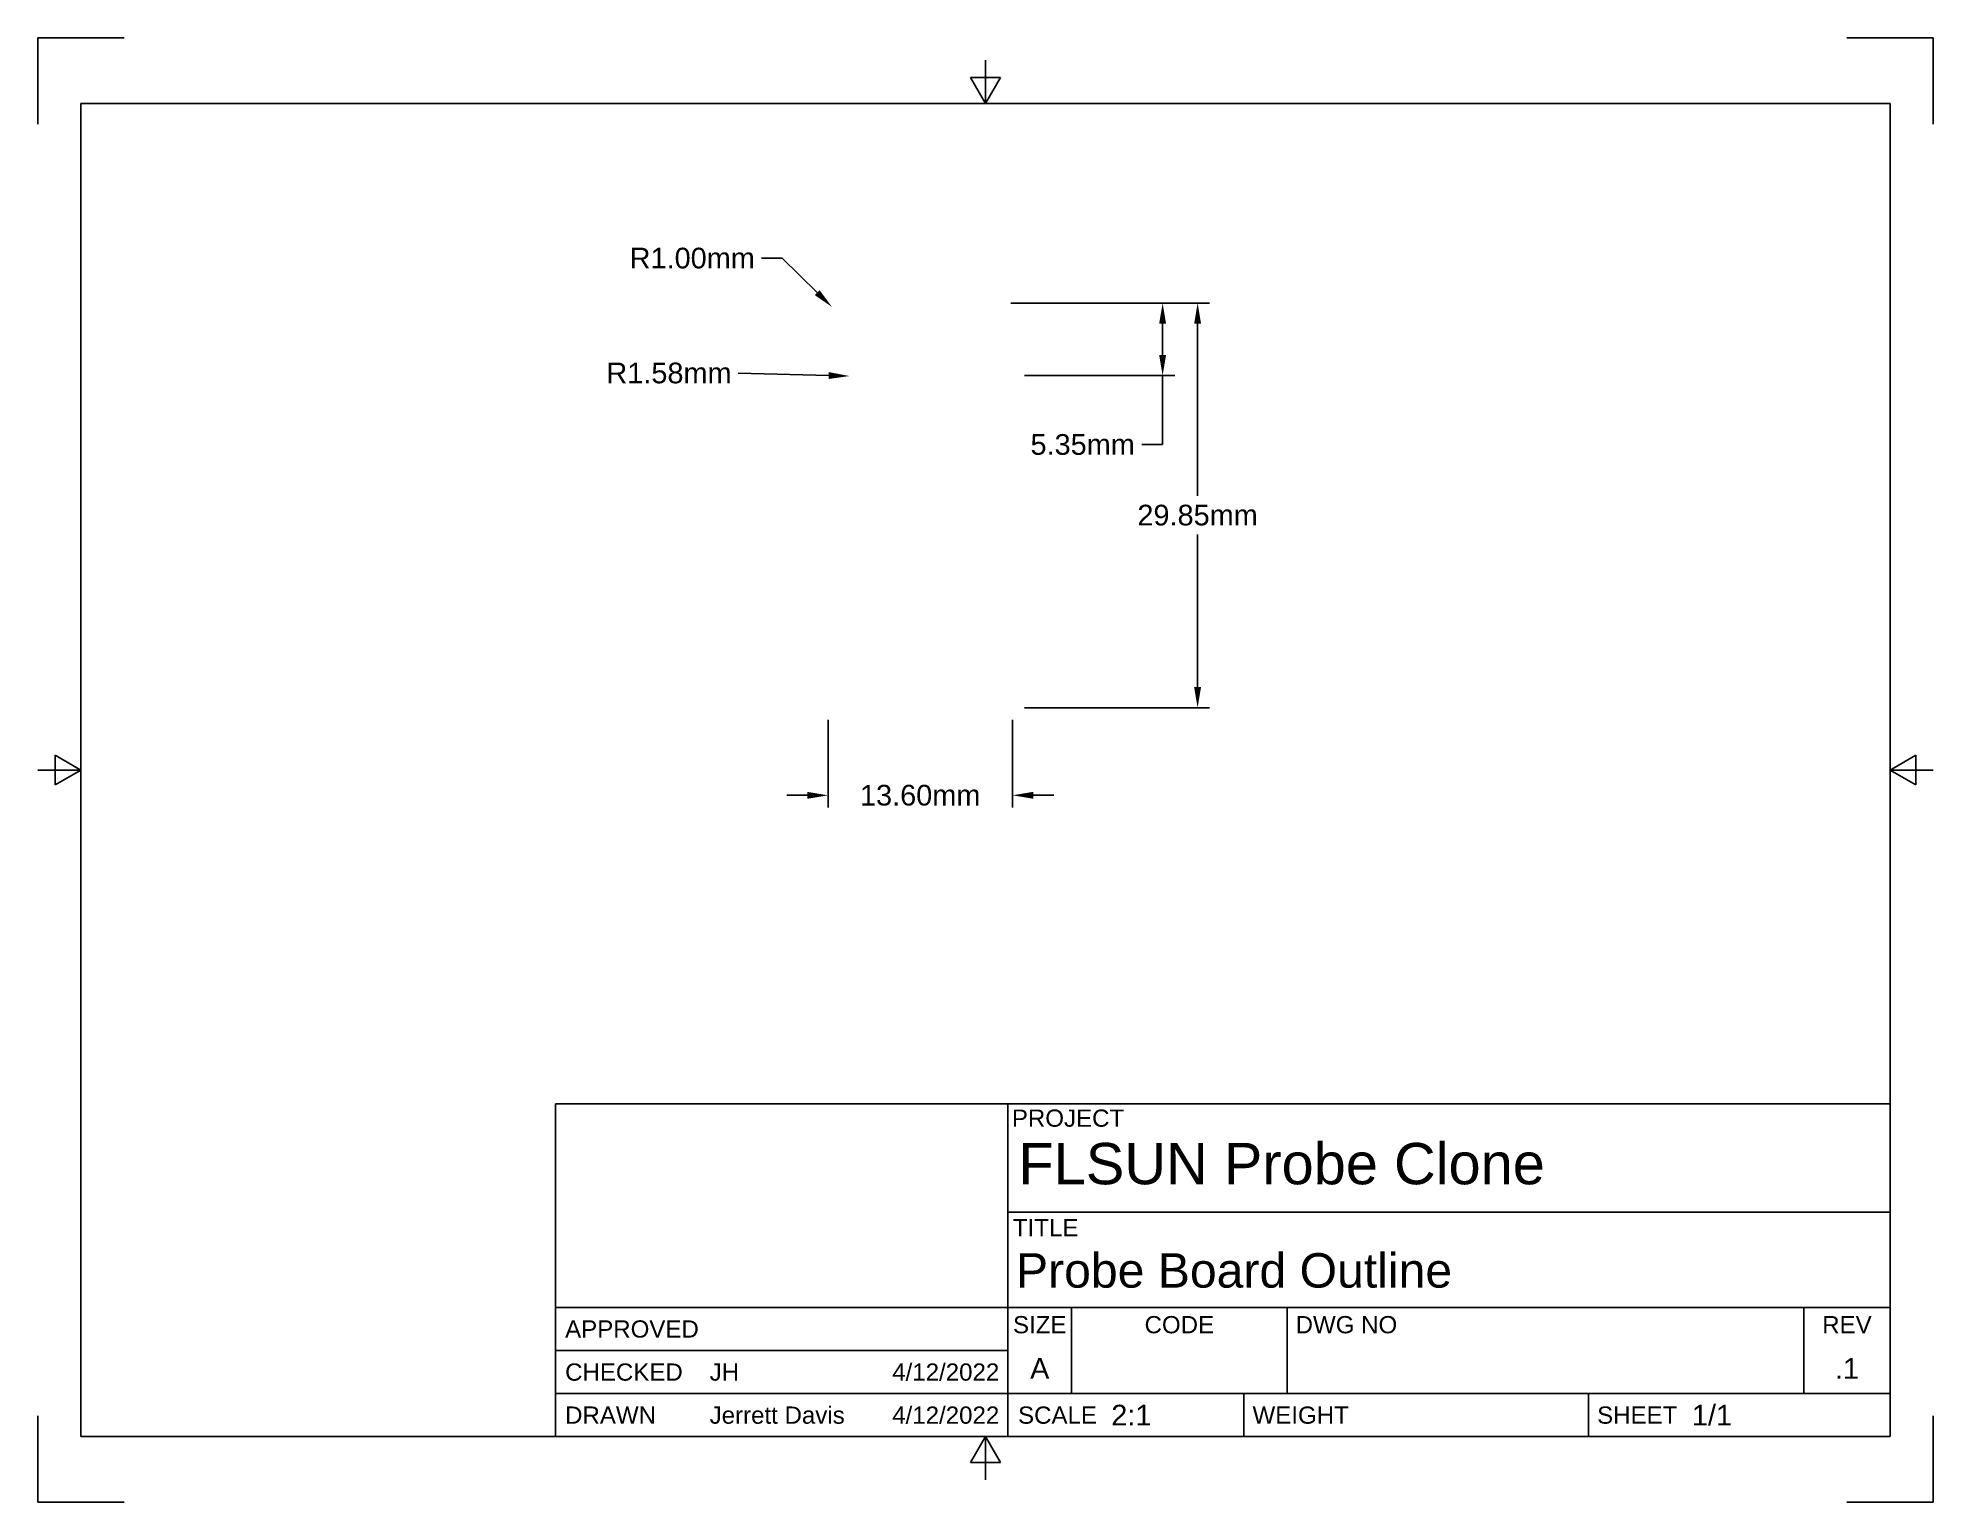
# Paper-space layout 'Sheet1' of a CAD drawing. Header units: inches. Extents: x 0 to 11, y 0 to 8.5.
import ezdxf
from ezdxf.enums import TextEntityAlignment as Align

# ---------------------------------------------------------------- set-up
doc = ezdxf.new("R2010")
doc.units = ezdxf.units.IN
doc.header["$LTSCALE"] = 0.75
doc.header["$MEASUREMENT"] = 0
doc.layers.add('Border', color=7, linetype='Continuous')
doc.layers.add('Titleblock', color=7, linetype='Continuous')
doc.layers.add('Dimensions', color=7, linetype='Continuous', lineweight=18)
doc.styles.add('FusionTitle', font='arial.ttf')
doc.styles.get("Standard").update_dxf_attribs({"font": 'arial.ttf'})
doc.dimstyles.get("Standard").update_dxf_attribs({"dimtxt": 0.12, "dimasz": 0.12, "dimexe": 0.07, "dimexo": 0.07, "dimgap": 0.05, "dimtad": 0, "dimtih": 1, "dimtoh": 1, "dimlfac": 25.4, "dimzin": 4, "dimdsep": 46, "dimtxsty": 'Standard', "dimcen": 0, "dimclrd": 256, "dimclre": 256, "dimclrt": 256, "dimazin": 1, "dimtp": 0.01, "dimtm": 0.01, "dimtfac": 1, "dimtofl": 0, "dimtmove": 0, "dimatfit": 3, "dimfxl": 1, "dimtolj": 1, "dimtzin": 4, "dimarcsym": 1})

# ---------------------------------------------------------------- blocks, each defined once
blk = doc.blocks.new('*D16')
at = {"layer": 'Defpoints', "color": 0, "transparency": 16777216}
for p in [(5.578, 6.961), (5.657, 4.611), (6.731, 4.611)]:
    blk.add_point(p, dxfattribs=at)
at = {"layer": 'Dimensions', "lineweight": -2, "transparency": 16777216}
for p, q in [((5.648, 6.961), (6.801, 6.961)), ((6.731, 6.841), (6.731, 5.841)), ((6.731, 4.731), (6.731, 5.618)), ((5.727, 4.611), (6.801, 4.611))]:
    blk.add_line(p, q, dxfattribs=at)
at = {"layer": 'Dimensions', "transparency": 16777216}
for points in [[(6.711, 6.841), (6.751, 6.841), (6.731, 6.961)], [(6.711, 4.731), (6.751, 4.731), (6.731, 4.611)]]:
    blk.add_solid(points, dxfattribs=at)
at = {"layer": 'Dimensions', "transparency": 16777216, "insert": (6.731, 5.729), "char_height": 0.12, "attachment_point": 5}
blk.add_mtext('\\A1;29.85mm', dxfattribs=at)
blk = doc.blocks.new('*D17')
at = {"layer": 'Defpoints', "color": 0, "transparency": 16777216}
for p in [(4.586, 4.611), (5.657, 4.611), (4.586, 4.103)]:
    blk.add_point(p, dxfattribs=at)
at = {"layer": 'Dimensions', "lineweight": -2, "transparency": 16777216}
for p, q in [((4.586, 4.541), (4.586, 4.033)), ((5.657, 4.541), (5.657, 4.033)), ((4.466, 4.103), (4.346, 4.103)), ((5.777, 4.103), (5.897, 4.103))]:
    blk.add_line(p, q, dxfattribs=at)
at = {"layer": 'Dimensions', "transparency": 16777216}
for points in [[(4.466, 4.123), (4.466, 4.083), (4.586, 4.103)], [(5.777, 4.123), (5.777, 4.083), (5.657, 4.103)]]:
    blk.add_solid(points, dxfattribs=at)
at = {"layer": 'Dimensions', "transparency": 16777216, "insert": (5.121, 4.103), "char_height": 0.12, "attachment_point": 5}
blk.add_mtext('\\A1;13.60mm', dxfattribs=at)
blk = doc.blocks.new('*D18')
at = {"layer": 'Defpoints', "color": 0, "transparency": 16777216}
for p in [(4.609, 6.938), (4.665, 6.882)]:
    blk.add_point(p, dxfattribs=at)
at = {"layer": 'Dimensions', "lineweight": -2, "transparency": 16777216}
for p, q in [((4.2, 7.221), (4.32, 7.221)), ((4.32, 7.221), (4.523, 7.022))]:
    blk.add_line(p, q, dxfattribs=at)
at = {"layer": 'Dimensions', "transparency": 16777216}
blk.add_solid([(4.537, 7.036), (4.509, 7.007), (4.609, 6.938)], dxfattribs=at)
at = {"layer": 'Dimensions', "transparency": 16777216, "insert": (3.798, 7.221), "char_height": 0.12, "attachment_point": 5}
blk.add_mtext('\\A1;R1.00mm', dxfattribs=at)
blk = doc.blocks.new('*D19')
at = {"layer": 'Defpoints', "color": 0, "transparency": 16777216}
for p in [(4.462, 6.543), (4.586, 6.54)]:
    blk.add_point(p, dxfattribs=at)
at = {"layer": 'Dimensions', "lineweight": -2, "transparency": 16777216}
blk.add_line((4.064, 6.554), (4.59, 6.54), dxfattribs=at)
at = {"layer": 'Dimensions', "transparency": 16777216}
blk.add_solid([(4.59, 6.56), (4.589, 6.52), (4.71, 6.537)], dxfattribs=at)
at = {"layer": 'Dimensions', "transparency": 16777216, "insert": (3.663, 6.554), "char_height": 0.12, "attachment_point": 5}
blk.add_mtext('\\A1;R1.58mm', dxfattribs=at)
blk = doc.blocks.new('*D21')
at = {"layer": 'Defpoints', "color": 0, "transparency": 16777216}
for p in [(5.578, 6.961), (5.657, 6.54), (6.528, 6.54)]:
    blk.add_point(p, dxfattribs=at)
at = {"layer": 'Dimensions', "lineweight": -2, "transparency": 16777216}
for p, q in [((5.648, 6.961), (6.598, 6.961)), ((6.528, 6.841), (6.528, 6.66)), ((5.727, 6.54), (6.598, 6.54)), ((6.528, 6.54), (6.528, 6.139)), ((6.528, 6.139), (6.408, 6.139))]:
    blk.add_line(p, q, dxfattribs=at)
at = {"layer": 'Dimensions', "transparency": 16777216}
for points in [[(6.508, 6.841), (6.548, 6.841), (6.528, 6.961)], [(6.508, 6.66), (6.548, 6.66), (6.528, 6.54)]]:
    blk.add_solid(points, dxfattribs=at)
at = {"layer": 'Dimensions', "transparency": 16777216, "insert": (6.064, 6.139), "char_height": 0.12, "attachment_point": 5}
blk.add_mtext('\\A1;5.35mm', dxfattribs=at)
blk = doc.blocks.new('ANSI_A(H)_SHEET')
at = {"layer": 'Border'}
for p, q in [((5.5, 8.12), (5.5, 8.37)), ((5.587, 8.27), (5.413, 8.27)), ((5.5, 8.12), (5.413, 8.27)), ((5.5, 8.12), (5.587, 8.27)), ((10.75, 8.12), (0.25, 8.12)), ((0.25, 8.12), (0.25, 0.38)), ((10.75, 0.38), (10.75, 8.12)), ((0.1, 4.337), (0.1, 4.163)), ((0.25, 4.25), (0.1, 4.337)), ((10.75, 4.25), (10.9, 4.337)), ((10.9, 4.337), (10.9, 4.163)), ((0.25, 4.25), (0, 4.25)), ((0.25, 4.25), (0.1, 4.163)), ((10.75, 4.25), (11, 4.25)), ((10.75, 4.25), (10.9, 4.163)), ((0.25, 0.38), (10.75, 0.38)), ((5.5, 0.38), (5.413, 0.23)), ((5.5, 0.38), (5.5, 0.13)), ((5.5, 0.38), (5.587, 0.23)), ((5.587, 0.23), (5.413, 0.23))]:
    blk.add_line(p, q, dxfattribs=at)
at = {"layer": 'Defpoints'}
for p, q in [((0.5, 8.5), (0, 8.5)), ((0, 8.5), (0, 8)), ((11, 8.5), (10.5, 8.5)), ((11, 8), (11, 8.5)), ((0, 0.5), (0, 0)), ((11, 0), (11, 0.5)), ((0, 0), (0.5, 0)), ((10.5, 0), (11, 0))]:
    blk.add_line(p, q, dxfattribs=at)
blk = doc.blocks.new('ANSI_TITLEBLOCK 1')
at = {"layer": 'Titleblock'}
for p, q in [((0, 0), (0, 2.5)), ((-0.005, 1.932), (-7.745, 1.932)), ((-7.745, 1.932), (-7.745, 0)), ((-5.12, 0), (-5.12, 1.932)), ((-5.12, 1.304), (0, 1.304)), ((-7.74, 0.75), (0, 0.75)), ((-4.75, 0.25), (-4.75, 0.75)), ((-3.5, 0.25), (-3.5, 0.75)), ((-0.5, 0.25), (-0.5, 0.75)), ((-7.74, 0.5), (-5.12, 0.5)), ((-7.74, 0.25), (0, 0.25)), ((-3.75, 0), (-3.75, 0.25)), ((-1.75, 0), (-1.75, 0.25)), ((-7.74, 0), (0, 0))]:
    blk.add_line(p, q, dxfattribs=at)
at = {"layer": 'Titleblock', "style": 'FusionTitle'}
for s, p in [('PROJECT', (-5.097, 1.899)), ('TITLE', (-5.091, 1.263)), ('DWG NO', (-3.45, 0.7))]:
    blk.add_text(s, height=0.1, dxfattribs=at).set_placement(p, align=Align.TOP_LEFT)
for s, p in [('APPROVED', (-7.69, 0.625)), ('CHECKED', (-7.69, 0.375)), ('DRAWN', (-7.69, 0.125)), ('SCALE', (-5.061, 0.125)), ('WEIGHT', (-3.7, 0.125)), ('SHEET', (-1.7, 0.125))]:
    blk.add_text(s, height=0.1, dxfattribs=at).set_placement(p, align=Align.MIDDLE_LEFT)
for s, p in [('SIZE', (-4.935, 0.7)), ('CODE', (-4.125, 0.7)), ('REV', (-0.25, 0.7))]:
    blk.add_text(s, height=0.1, dxfattribs=at).set_placement(p, align=Align.TOP_CENTER)
for tag, height, p in [('PROJECT', 0.24, (-5.059, 1.705)), ('TITLE_1', 0.2, (-5.073, 1.065))]:
    blk.add_attdef(tag, text='', height=height, dxfattribs=at).set_placement(p, align=Align.TOP_LEFT)
for tag, height, p in [('APPROVED_BY', 0.1, (-6.851, 0.625)), ('CHECKED_BY', 0.1, (-6.851, 0.375)), ('DRAWN_BY', 0.1, (-6.851, 0.125)), ('SCALE', 0.12, (-4.52, 0.125)), ('WEIGHT', 0.12, (-3.1, 0.125)), ('SHEET', 0.12, (-1.15, 0.125))]:
    blk.add_attdef(tag, text='', height=height, dxfattribs=at).set_placement(p, align=Align.MIDDLE_LEFT)
for tag, p in [('APPROVED_DATE', (-5.17, 0.625)), ('CHECKED_DATE', (-5.17, 0.375)), ('DRAWN_DATE', (-5.17, 0.125))]:
    blk.add_attdef(tag, text='', height=0.1, dxfattribs=at).set_placement(p, align=Align.MIDDLE_RIGHT)
for tag, p in [('SIZE', (-4.935, 0.3)), ('CODE', (-4.125, 0.3)), ('REV', (-0.25, 0.3))]:
    blk.add_attdef(tag, text='', height=0.12, dxfattribs=at).set_placement(p, align=Align.BOTTOM_CENTER)
blk.add_attdef('DWG_NO', text='', height=0.12, dxfattribs=at).set_placement((-3.45, 0.3), align=Align.BOTTOM_LEFT)

psp = doc.layouts.new('Sheet1')

# ---------------------------------------------------------------- block references
at = {"layer": 'Border'}
psp.add_blockref('ANSI_A(H)_SHEET', (0, 0), dxfattribs=at)
at = {"layer": 'Titleblock'}
psp.add_blockref('ANSI_TITLEBLOCK 1', (10.75, 0.38), dxfattribs=at).add_auto_attribs({'SHEET': '1/1', 'SCALE': '2:1', 'DRAWN_DATE': '4/12/2022', 'DRAWN_BY': 'Jerrett Davis', 'CHECKED_DATE': '4/12/2022', 'CHECKED_BY': 'JH', 'SIZE': 'A', 'REV': '.1', 'PROJECT': 'FLSUN Probe Clone', 'TITLE_1': 'Probe Board Outline'})

# ---------------------------------------------------------------- dimensions: what is measured, and where the dimension line sits
at = {"layer": 'Dimensions'}
for center, mpoint, picture, middle in [((4.66469, 6.88237), (4.60853, 6.93756), '*D18', (3.7983, 7.2215)), ((4.58595, 6.53985), (4.46197, 6.5431), '*D19', (4.06413, 6.55352))]:
    dim = psp.add_radius_dim(center=center, mpoint=mpoint, dimstyle='Standard', override={"dimlfac": -12.7, "dimpost": 'mm', "dimse1": 1, "dimclrd": 256, "dimclre": 256}, dxfattribs=at)
    dim.commit()
    dim.dimension.update_dxf_attribs({"geometry": picture, "text_midpoint": middle, "dimtype": 164})
for base, p2, picture, middle in [((6.73076, 4.61071), (5.65681, 4.61071), '*D16', (6.73076, 5.7293)), ((6.52756, 6.53985), (5.65681, 6.53985), '*D21', (6.06366, 6.13854))]:
    dim = psp.add_linear_dim(base=base, p1=(5.57807, 6.96111), p2=p2, angle=270, dimstyle='Standard', override={"dimlfac": -12.7, "dimpost": 'mm'}, dxfattribs=at)
    dim.commit()
    dim.dimension.update_dxf_attribs({"geometry": picture, "text_midpoint": middle, "dimtype": 160})
dim = psp.add_linear_dim(base=(4.58595, 4.10261), p1=(5.65681, 4.61071), p2=(4.58595, 4.61071), angle=180, dimstyle='Standard', override={"dimlfac": -12.7, "dimpost": 'mm', "dimclrd": 256, "dimclre": 256}, dxfattribs=at)
dim.commit()
dim.dimension.update_dxf_attribs({"geometry": '*D17', "text_midpoint": (5.12138, 4.10261)})

doc.saveas('drawing.dxf')
